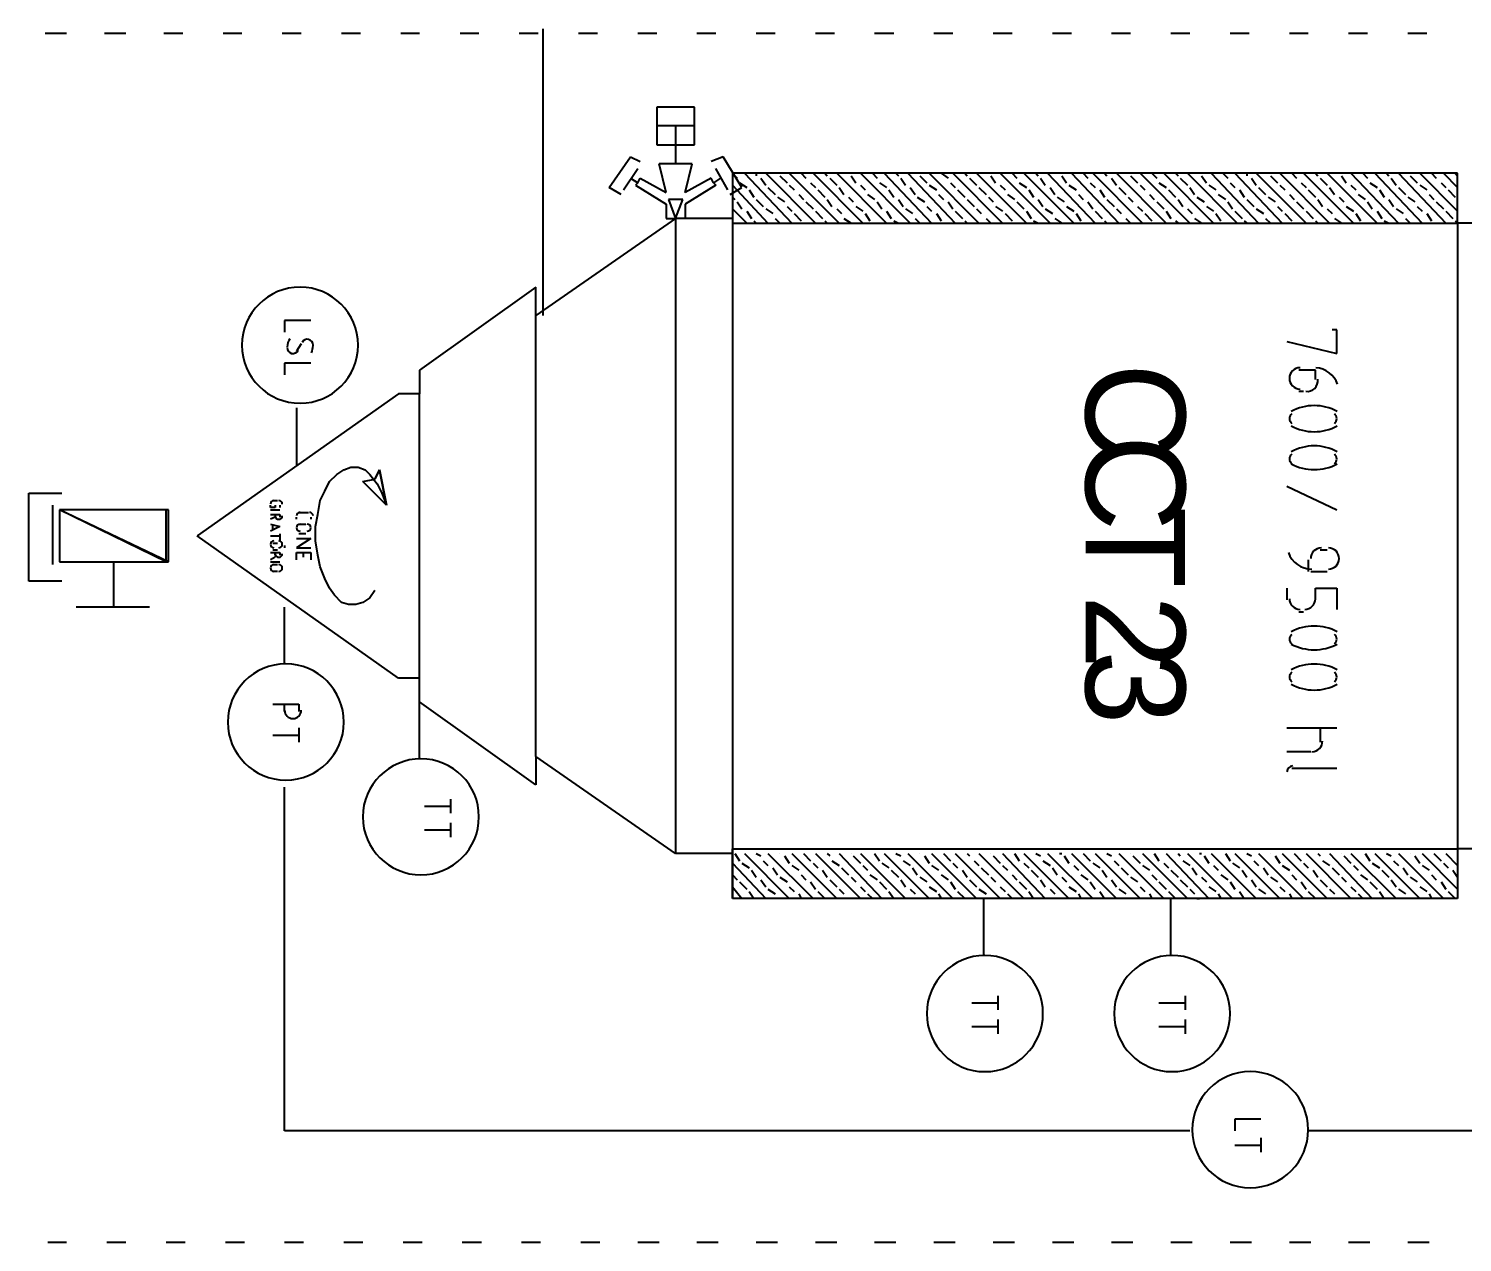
# Model space of a CAD drawing. Header units: millimetres. Extents: x 0 to 33.1, y 1.5 to 45.3.
# Drawn here: x 24.139 to 25.148, y 12.991 to 13.845 of the extents above; entities that cross this region are included whole.
import ezdxf

# ---------------------------------------------------------------- set-up
doc = ezdxf.new("R2010")
doc.units = ezdxf.units.MM
doc.header["$MEASUREMENT"] = 0
doc.layers.get('0').update_dxf_attribs({"linetype": 'CONTINUOUS'})

msp = doc.modelspace()

# ---------------------------------------------------------------- linework, layer by layer
at = {"color": 140, "linetype": 'Continuous'}
for p, q in [((24.1661, 13.8411), (24.1511, 13.8411)), ((24.2078, 13.8411), (24.1928, 13.8411)), ((24.2478, 13.8411), (24.2344, 13.8411)), ((24.2894, 13.8411), (24.2761, 13.8411)), ((24.3311, 13.8411), (24.3178, 13.8411)), ((24.3728, 13.8411), (24.3594, 13.8411)), ((24.4144, 13.8411), (24.4011, 13.8411)), ((24.4561, 13.8411), (24.4428, 13.8411)), ((24.4978, 13.8411), (24.4844, 13.8411)), ((24.5011, 13.8445), (24.5011, 13.6428)), ((24.5394, 13.8411), (24.5261, 13.8411)), ((24.5811, 13.8411), (24.5678, 13.8411)), ((24.6228, 13.8411), (24.6094, 13.8411)), ((24.6644, 13.8411), (24.6511, 13.8411)), ((24.7061, 13.8411), (24.6928, 13.8411)), ((24.7478, 13.8411), (24.7344, 13.8411)), ((24.7894, 13.8411), (24.7761, 13.8411)), ((24.8311, 13.8411), (24.8178, 13.8411)), ((24.8728, 13.8411), (24.8594, 13.8411)), ((24.9144, 13.8411), (24.9011, 13.8411)), ((24.9561, 13.8411), (24.9428, 13.8411)), ((24.9978, 13.8411), (24.9844, 13.8411)), ((25.0394, 13.8411), (25.0261, 13.8411)), ((25.0811, 13.8411), (25.0678, 13.8411)), ((25.1228, 13.8411), (25.1094, 13.8411)), ((24.6078, 13.7894), (24.5811, 13.7894)), ((24.5811, 13.7894), (24.5811, 13.7628)), ((24.6078, 13.7628), (24.6078, 13.7894)), ((24.6078, 13.7761), (24.5811, 13.7761)), ((24.5944, 13.7761), (24.5944, 13.7495)), ((24.5478, 13.7328), (24.5628, 13.7544)), ((24.5628, 13.7544), (24.5694, 13.7511)), ((24.5811, 13.7628), (24.6078, 13.7628)), ((24.6278, 13.7544), (24.6194, 13.7511)), ((24.6411, 13.7328), (24.6278, 13.7544)), ((24.5578, 13.7311), (24.5678, 13.7461)), ((24.5578, 13.7311), (24.5678, 13.7461)), ((24.6061, 13.7495), (24.5828, 13.7495)), ((24.5878, 13.7294), (24.5828, 13.7495)), ((24.6011, 13.7294), (24.6061, 13.7495)), ((24.6311, 13.7311), (24.6228, 13.7461)), ((24.5628, 13.7394), (24.5678, 13.7361)), ((24.5678, 13.7361), (24.5661, 13.7344)), ((24.5661, 13.7344), (24.5878, 13.7211)), ((24.5678, 13.7361), (24.5694, 13.7394)), ((24.5678, 13.7361), (24.5678, 13.7361)), ((24.5694, 13.7394), (24.5878, 13.7294)), ((24.6194, 13.7394), (24.6011, 13.7294)), ((24.6228, 13.7344), (24.6011, 13.7211)), ((24.6211, 13.7361), (24.6194, 13.7394)), ((24.6261, 13.7394), (24.6211, 13.7361)), ((24.6211, 13.7361), (24.6211, 13.7361)), ((24.6211, 13.7361), (24.6228, 13.7344)), ((24.6344, 13.7428), (24.6344, 13.2328)), ((25.1444, 13.7428), (24.6344, 13.7428)), ((24.6344, 13.7428), (24.6378, 13.7394)), ((24.6344, 13.7428), (24.6344, 13.7078)), ((25.1444, 13.7428), (24.6344, 13.7428)), ((24.6344, 13.7344), (24.6594, 13.7078)), ((24.6394, 13.7361), (24.6444, 13.7328)), ((24.6428, 13.7428), (24.6761, 13.7078)), ((24.6511, 13.7428), (24.6511, 13.7411)), ((24.6544, 13.7394), (24.6578, 13.7344)), ((24.6578, 13.7428), (24.6928, 13.7078)), ((24.6678, 13.7411), (24.6728, 13.7361)), ((24.6744, 13.7428), (24.7094, 13.7078)), ((24.6744, 13.7344), (24.6778, 13.7311)), ((24.6828, 13.7428), (24.6861, 13.7394)), ((24.6894, 13.7361), (24.6928, 13.7328)), ((24.6911, 13.7428), (24.7261, 13.7078)), ((24.6994, 13.7428), (24.7011, 13.7411)), ((24.7028, 13.7394), (24.7078, 13.7344)), ((24.7078, 13.7428), (24.7428, 13.7078)), ((24.7178, 13.7411), (24.7211, 13.7361)), ((24.7244, 13.7428), (24.7594, 13.7078)), ((24.7244, 13.7344), (24.7278, 13.7311)), ((24.7328, 13.7428), (24.7361, 13.7394)), ((24.7378, 13.7361), (24.7428, 13.7328)), ((24.7411, 13.7428), (24.7744, 13.7078)), ((24.7494, 13.7428), (24.7511, 13.7411)), ((24.7528, 13.7394), (24.7561, 13.7344)), ((24.7578, 13.7428), (24.7911, 13.7078)), ((24.7661, 13.7411), (24.7711, 13.7361)), ((24.7728, 13.7428), (24.8078, 13.7078)), ((24.7728, 13.7344), (24.7778, 13.7311)), ((24.7811, 13.7428), (24.7861, 13.7394)), ((24.7878, 13.7361), (24.7911, 13.7328)), ((24.7894, 13.7428), (24.8244, 13.7078)), ((24.7978, 13.7428), (24.7994, 13.7411)), ((24.8011, 13.7394), (24.8061, 13.7344)), ((24.8061, 13.7428), (24.8411, 13.7078)), ((24.8161, 13.7411), (24.8194, 13.7361)), ((24.8228, 13.7428), (24.8578, 13.7078)), ((24.8228, 13.7344), (24.8261, 13.7311)), ((24.8311, 13.7428), (24.8344, 13.7394)), ((24.8361, 13.7361), (24.8411, 13.7328)), ((24.8394, 13.7428), (24.8744, 13.7078)), ((24.8478, 13.7428), (24.8494, 13.7411)), ((24.8511, 13.7394), (24.8544, 13.7344)), ((24.8561, 13.7428), (24.8894, 13.7078)), ((24.8661, 13.7411), (24.8694, 13.7361)), ((24.8711, 13.7344), (24.8761, 13.7311)), ((24.8728, 13.7428), (24.9061, 13.7078)), ((24.8811, 13.7428), (24.8844, 13.7394)), ((24.8861, 13.7361), (24.8894, 13.7328)), ((24.8878, 13.7428), (24.9228, 13.7078)), ((24.8961, 13.7428), (24.8978, 13.7411)), ((24.9011, 13.7394), (24.9044, 13.7344)), ((24.9044, 13.7428), (24.9394, 13.7078)), ((24.9144, 13.7411), (24.9194, 13.7361)), ((24.9211, 13.7428), (24.9561, 13.7078)), ((24.9211, 13.7344), (24.9244, 13.7311)), ((24.9294, 13.7428), (24.9328, 13.7394)), ((24.9344, 13.7361), (24.9394, 13.7328)), ((24.9378, 13.7428), (24.9728, 13.7078)), ((24.9461, 13.7428), (24.9478, 13.7411)), ((24.9494, 13.7394), (24.9544, 13.7344)), ((24.9544, 13.7428), (24.9894, 13.7078)), ((24.9644, 13.7411), (24.9678, 13.7361)), ((24.9694, 13.7344), (24.9744, 13.7311)), ((24.9711, 13.7428), (25.0044, 13.7078)), ((24.9794, 13.7428), (24.9828, 13.7394)), ((24.9844, 13.7361), (24.9878, 13.7328)), ((24.9878, 13.7428), (25.0211, 13.7078)), ((24.9961, 13.7428), (24.9961, 13.7411)), ((24.9994, 13.7394), (25.0028, 13.7344)), ((25.0028, 13.7428), (25.0378, 13.7078)), ((25.0128, 13.7411), (25.0178, 13.7361)), ((25.0194, 13.7428), (25.0544, 13.7078)), ((25.0194, 13.7344), (25.0228, 13.7311)), ((25.0278, 13.7428), (25.0311, 13.7394)), ((25.0344, 13.7361), (25.0378, 13.7328)), ((25.0361, 13.7428), (25.0711, 13.7078)), ((25.0444, 13.7428), (25.0461, 13.7411)), ((25.0478, 13.7394), (25.0528, 13.7344)), ((25.0528, 13.7428), (25.0878, 13.7078)), ((25.0628, 13.7411), (25.0661, 13.7361)), ((25.0694, 13.7428), (25.1028, 13.7078)), ((25.0694, 13.7344), (25.0728, 13.7311)), ((25.0778, 13.7428), (25.0811, 13.7394)), ((25.0828, 13.7361), (25.0878, 13.7328)), ((25.0861, 13.7428), (25.1194, 13.7078)), ((25.0944, 13.7428), (25.0961, 13.7411)), ((25.0978, 13.7394), (25.1011, 13.7344)), ((25.1028, 13.7428), (25.1361, 13.7078)), ((25.1111, 13.7411), (25.1161, 13.7361)), ((25.1178, 13.7428), (25.1444, 13.7161)), ((25.1178, 13.7344), (25.1228, 13.7311)), ((25.1261, 13.7428), (25.1294, 13.7394)), ((25.1328, 13.7361), (25.1361, 13.7328)), ((25.1344, 13.7428), (25.1444, 13.7328)), ((25.1428, 13.7428), (25.1444, 13.7411)), ((25.1444, 13.7078), (25.1444, 13.7428)), ((25.1444, 13.7078), (25.1444, 13.7428)), ((24.5561, 13.7278), (24.5478, 13.7328)), ((24.5994, 13.7244), (24.5894, 13.7244)), ((24.5894, 13.7244), (24.5944, 13.7111)), ((24.5944, 13.7111), (24.5994, 13.7244)), ((24.6328, 13.7278), (24.6411, 13.7328)), ((24.6344, 13.7261), (24.6361, 13.7244)), ((24.6461, 13.7311), (24.6494, 13.7261)), ((24.6511, 13.7244), (24.6561, 13.7195)), ((24.6594, 13.7328), (24.6644, 13.7278)), ((24.6661, 13.7261), (24.6711, 13.7228)), ((24.6811, 13.7278), (24.6844, 13.7244)), ((24.6944, 13.7311), (24.6994, 13.7261)), ((24.7011, 13.7244), (24.7044, 13.7195)), ((24.7094, 13.7328), (24.7128, 13.7278)), ((24.7161, 13.7261), (24.7194, 13.7228)), ((24.7294, 13.7278), (24.7344, 13.7244)), ((24.7444, 13.7311), (24.7478, 13.7261)), ((24.7511, 13.7244), (24.7544, 13.7195)), ((24.7594, 13.7328), (24.7628, 13.7278)), ((24.7644, 13.7261), (24.7694, 13.7228)), ((24.7794, 13.7278), (24.7828, 13.7244)), ((24.7928, 13.7311), (24.7978, 13.7261)), ((24.7994, 13.7244), (24.8044, 13.7195)), ((24.8078, 13.7328), (24.8128, 13.7278)), ((24.8144, 13.7261), (24.8178, 13.7228)), ((24.8278, 13.7278), (24.8328, 13.7244)), ((24.8428, 13.7311), (24.8461, 13.7261)), ((24.8494, 13.7244), (24.8528, 13.7195)), ((24.8578, 13.7328), (24.8611, 13.7278)), ((24.8628, 13.7261), (24.8678, 13.7228)), ((24.8778, 13.7278), (24.8811, 13.7244)), ((24.8928, 13.7311), (24.8961, 13.7261)), ((24.8978, 13.7244), (24.9028, 13.7195)), ((24.9061, 13.7328), (24.9111, 13.7278)), ((24.9128, 13.7261), (24.9161, 13.7228)), ((24.9278, 13.7278), (24.9311, 13.7244)), ((24.9411, 13.7311), (24.9461, 13.7261)), ((24.9478, 13.7244), (24.9511, 13.7195)), ((24.9561, 13.7328), (24.9594, 13.7278)), ((24.9611, 13.7261), (24.9661, 13.7228)), ((24.9761, 13.7278), (24.9811, 13.7244)), ((24.9911, 13.7311), (24.9944, 13.7261)), ((24.9961, 13.7244), (25.0011, 13.7195)), ((25.0044, 13.7328), (25.0094, 13.7278)), ((25.0111, 13.7261), (25.0161, 13.7228)), ((25.0261, 13.7278), (25.0294, 13.7244)), ((25.0394, 13.7311), (25.0444, 13.7261)), ((25.0461, 13.7244), (25.0494, 13.7195)), ((25.0544, 13.7328), (25.0578, 13.7278)), ((25.0611, 13.7261), (25.0644, 13.7228)), ((25.0744, 13.7278), (25.0794, 13.7244)), ((25.0894, 13.7311), (25.0928, 13.7261)), ((25.0961, 13.7244), (25.0994, 13.7195)), ((25.1028, 13.7328), (25.1078, 13.7278)), ((25.1094, 13.7261), (25.1144, 13.7228)), ((25.1244, 13.7278), (25.1278, 13.7244)), ((25.1378, 13.7311), (25.1428, 13.7261)), ((24.5878, 13.7211), (24.5878, 13.7111)), ((24.6011, 13.7211), (24.6011, 13.7111)), ((24.6344, 13.7178), (24.6444, 13.7078)), ((24.6378, 13.7228), (24.6411, 13.7178)), ((24.6444, 13.7161), (24.6478, 13.7111)), ((24.6578, 13.7178), (24.6628, 13.7145)), ((24.6728, 13.7195), (24.6761, 13.7161)), ((24.6778, 13.7145), (24.6828, 13.7094)), ((24.6861, 13.7228), (24.6911, 13.7178)), ((24.6928, 13.7161), (24.6978, 13.7111)), ((24.7078, 13.7178), (24.7111, 13.7145)), ((24.7211, 13.7195), (24.7261, 13.7161)), ((24.7278, 13.7145), (24.7311, 13.7094)), ((24.7361, 13.7228), (24.7394, 13.7178)), ((24.7428, 13.7161), (24.7461, 13.7111)), ((24.7561, 13.7178), (24.7611, 13.7145)), ((24.7711, 13.7195), (24.7744, 13.7161)), ((24.7778, 13.7145), (24.7811, 13.7094)), ((24.7861, 13.7228), (24.7894, 13.7178)), ((24.7911, 13.7161), (24.7961, 13.7111)), ((24.8061, 13.7178), (24.8094, 13.7145)), ((24.8194, 13.7195), (24.8244, 13.7161)), ((24.8261, 13.7145), (24.8311, 13.7094)), ((24.8344, 13.7228), (24.8394, 13.7178)), ((24.8411, 13.7161), (24.8444, 13.7111)), ((24.8544, 13.7178), (24.8594, 13.7145)), ((24.8694, 13.7195), (24.8744, 13.7161)), ((24.8761, 13.7145), (24.8794, 13.7094)), ((24.8844, 13.7228), (24.8878, 13.7178)), ((24.8894, 13.7161), (24.8944, 13.7111)), ((24.9044, 13.7178), (24.9078, 13.7145)), ((24.9194, 13.7195), (24.9228, 13.7161)), ((24.9244, 13.7145), (24.9294, 13.7094)), ((24.9328, 13.7228), (24.9378, 13.7178)), ((24.9394, 13.7161), (24.9428, 13.7111)), ((24.9544, 13.7178), (24.9578, 13.7145)), ((24.9678, 13.7195), (24.9728, 13.7161)), ((24.9744, 13.7145), (24.9778, 13.7094)), ((24.9828, 13.7228), (24.9861, 13.7178)), ((24.9878, 13.7161), (24.9928, 13.7111)), ((25.0028, 13.7178), (25.0078, 13.7145)), ((25.0178, 13.7195), (25.0211, 13.7161)), ((25.0228, 13.7145), (25.0278, 13.7094)), ((25.0311, 13.7228), (25.0361, 13.7178)), ((25.0378, 13.7161), (25.0428, 13.7111)), ((25.0528, 13.7178), (25.0561, 13.7145)), ((25.0661, 13.7195), (25.0711, 13.7161)), ((25.0728, 13.7145), (25.0761, 13.7094)), ((25.0811, 13.7228), (25.0844, 13.7178)), ((25.0878, 13.7161), (25.0911, 13.7111)), ((25.1011, 13.7178), (25.1061, 13.7145)), ((25.1161, 13.7195), (25.1194, 13.7161)), ((25.1228, 13.7145), (25.1261, 13.7094)), ((25.1294, 13.7228), (25.1344, 13.7178)), ((25.1361, 13.7161), (25.1411, 13.7111)), ((24.5944, 13.7111), (24.4961, 13.6428)), ((24.5944, 13.7111), (24.4961, 13.6428)), ((24.5878, 13.7111), (24.5944, 13.7111)), ((24.6344, 13.7111), (24.5944, 13.7111)), ((24.5944, 13.7111), (24.5944, 13.2644)), ((24.6344, 13.7111), (24.5944, 13.7111)), ((24.6344, 13.7111), (24.5944, 13.7111)), ((24.6344, 13.7111), (24.5944, 13.7111)), ((24.6011, 13.7111), (24.5944, 13.7111)), ((24.6344, 13.7078), (25.1444, 13.7078)), ((24.6361, 13.7078), (24.6361, 13.7078)), ((24.6494, 13.7094), (24.6511, 13.7078)), ((24.6644, 13.7111), (24.6678, 13.7078)), ((24.6844, 13.7078), (24.6844, 13.7078)), ((24.6994, 13.7094), (24.7011, 13.7078)), ((24.7128, 13.7111), (24.7178, 13.7078)), ((24.7344, 13.7078), (24.7344, 13.7078)), ((24.7478, 13.7094), (24.7511, 13.7078)), ((24.7628, 13.7111), (24.7661, 13.7078)), ((24.7828, 13.7078), (24.7828, 13.7078)), ((24.7978, 13.7094), (24.7994, 13.7078)), ((24.8128, 13.7111), (24.8161, 13.7078)), ((24.8328, 13.7078), (24.8328, 13.7078)), ((24.8461, 13.7094), (24.8494, 13.7078)), ((24.8611, 13.7111), (24.8661, 13.7078)), ((24.8811, 13.7078), (24.8811, 13.7078)), ((24.8961, 13.7094), (24.8978, 13.7078)), ((24.9111, 13.7111), (24.9144, 13.7078)), ((24.9311, 13.7078), (24.9311, 13.7078)), ((24.9461, 13.7094), (24.9478, 13.7078)), ((24.9594, 13.7111), (24.9644, 13.7078)), ((24.9811, 13.7078), (24.9811, 13.7078)), ((24.9944, 13.7094), (24.9961, 13.7078)), ((25.0094, 13.7111), (25.0128, 13.7078)), ((25.0294, 13.7078), (25.0294, 13.7078)), ((25.0444, 13.7094), (25.0461, 13.7078)), ((25.0578, 13.7111), (25.0628, 13.7078)), ((25.0794, 13.7078), (25.0794, 13.7078)), ((25.0928, 13.7094), (25.0961, 13.7078)), ((25.1078, 13.7111), (25.1111, 13.7078)), ((25.1278, 13.7078), (25.1278, 13.7078)), ((25.1428, 13.7094), (25.1444, 13.7078)), ((25.2094, 13.7078), (25.1444, 13.7078)), ((25.1444, 13.7078), (25.1444, 13.2678)), ((24.4961, 13.6628), (24.4144, 13.6044)), ((24.4961, 13.6428), (24.4961, 13.6628)), ((24.3378, 13.6394), (24.3194, 13.6394)), ((24.3194, 13.6394), (24.3194, 13.6311)), ((24.4961, 13.3328), (24.4961, 13.6428)), ((25.0244, 13.6245), (25.0594, 13.6161)), ((25.0594, 13.6328), (25.0561, 13.6328)), ((25.0594, 13.6161), (25.0594, 13.6328)), ((24.3311, 13.6228), (24.3278, 13.6178)), ((24.3378, 13.6094), (24.3194, 13.6094)), ((24.3194, 13.6094), (24.3194, 13.6011)), ((24.4144, 13.6044), (24.4144, 13.5878)), ((25.0444, 13.6044), (25.0328, 13.6044)), ((25.0444, 13.5978), (25.0444, 13.6044)), ((24.3994, 13.5878), (24.2578, 13.4878)), ((24.4144, 13.5878), (24.3994, 13.5878)), ((24.4144, 13.3878), (24.4144, 13.5878)), ((25.0328, 13.5895), (25.0361, 13.5895)), ((24.3278, 13.5778), (24.3278, 13.5378)), ((24.3561, 13.5311), (24.3611, 13.5344)), ((24.3611, 13.5344), (24.3661, 13.5361)), ((24.3661, 13.5361), (24.3711, 13.5361)), ((24.3711, 13.5361), (24.3761, 13.5344)), ((24.3761, 13.5344), (24.3794, 13.5311)), ((24.3861, 13.5344), (24.3828, 13.5278)), ((24.3828, 13.5278), (24.3861, 13.5344)), ((24.3911, 13.5094), (24.3861, 13.5344)), ((24.3861, 13.5344), (24.3911, 13.5094)), ((24.3478, 13.5194), (24.3511, 13.5261)), ((24.3511, 13.5261), (24.3561, 13.5311)), ((24.3744, 13.5261), (24.3828, 13.5278)), ((24.3744, 13.5261), (24.3828, 13.5278)), ((24.3911, 13.5094), (24.3744, 13.5261)), ((24.3911, 13.5094), (24.3744, 13.5261)), ((24.3794, 13.5311), (24.3844, 13.5245)), ((24.3844, 13.5245), (24.3878, 13.5178)), ((25.0244, 13.5228), (25.0594, 13.5061)), ((24.1394, 13.4561), (24.1394, 13.5178)), ((24.1394, 13.5178), (24.1628, 13.5178)), ((24.1394, 13.4561), (24.1394, 13.5178)), ((24.1394, 13.5178), (24.1628, 13.5178)), ((24.1394, 13.4561), (24.1394, 13.5178)), ((24.1394, 13.5178), (24.1628, 13.5178)), ((24.1394, 13.4561), (24.1394, 13.5178)), ((24.1394, 13.5178), (24.1628, 13.5178)), ((24.1394, 13.4561), (24.1394, 13.5178)), ((24.1394, 13.5178), (24.1628, 13.5178)), ((24.3111, 13.5128), (24.3144, 13.5128)), ((24.3428, 13.5028), (24.3444, 13.5128)), ((24.3444, 13.5128), (24.3478, 13.5194)), ((24.3878, 13.5178), (24.3911, 13.5094)), ((24.1561, 13.5094), (24.1561, 13.4678)), ((24.1561, 13.5094), (24.1561, 13.4678)), ((24.1561, 13.5094), (24.1561, 13.4678)), ((24.1561, 13.5094), (24.1561, 13.4678)), ((24.1561, 13.5094), (24.1561, 13.4678)), ((24.2361, 13.5061), (24.1611, 13.5061)), ((24.1611, 13.5061), (24.1611, 13.4695)), ((24.2361, 13.4695), (24.1611, 13.5061)), ((24.2378, 13.5061), (24.1611, 13.5061)), ((24.1611, 13.5061), (24.1611, 13.4695)), ((24.2378, 13.4695), (24.1611, 13.5061)), ((24.2361, 13.4695), (24.2361, 13.5061)), ((24.2378, 13.4695), (24.2378, 13.5061)), ((24.3094, 13.5078), (24.3094, 13.5094)), ((24.3128, 13.5078), (24.3094, 13.5078)), ((24.3094, 13.5061), (24.3161, 13.5061)), ((24.3094, 13.5028), (24.3161, 13.5028)), ((24.3128, 13.5094), (24.3128, 13.5078)), ((24.3128, 13.5028), (24.3128, 13.5011)), ((24.3161, 13.5094), (24.3161, 13.5078)), ((24.3161, 13.5028), (24.3161, 13.5011)), ((24.3294, 13.5044), (24.3361, 13.5044)), ((24.3411, 13.4945), (24.3428, 13.5028)), ((24.3128, 13.5011), (24.3094, 13.4995)), ((24.3094, 13.4961), (24.3161, 13.4945)), ((24.3161, 13.4945), (24.3094, 13.4911)), ((24.3111, 13.4928), (24.3111, 13.4961)), ((24.3278, 13.4995), (24.3278, 13.5011)), ((24.3294, 13.4961), (24.3344, 13.4961)), ((24.3378, 13.5011), (24.3378, 13.4995)), ((24.3411, 13.4844), (24.3411, 13.4945)), ((24.3994, 13.3878), (24.2578, 13.4878)), ((24.3094, 13.4878), (24.3161, 13.4878)), ((24.3111, 13.4828), (24.3144, 13.4828)), ((24.3161, 13.4894), (24.3161, 13.4844)), ((24.3278, 13.4861), (24.3378, 13.4861)), ((24.3378, 13.4861), (24.3278, 13.4794)), ((24.3344, 13.4894), (24.3294, 13.4894)), ((24.3428, 13.4744), (24.3411, 13.4844)), ((24.3094, 13.4761), (24.3161, 13.4761)), ((24.3128, 13.4728), (24.3094, 13.4711)), ((24.3144, 13.4778), (24.3111, 13.4778)), ((24.3128, 13.4744), (24.3128, 13.4761)), ((24.3161, 13.4761), (24.3161, 13.4744)), ((24.3194, 13.4811), (24.3194, 13.4794)), ((24.3278, 13.4794), (24.3378, 13.4794)), ((24.3278, 13.4711), (24.3278, 13.4761)), ((24.3278, 13.4761), (24.3378, 13.4761)), ((24.3328, 13.4728), (24.3328, 13.4761)), ((24.3378, 13.4761), (24.3378, 13.4711)), ((24.3444, 13.4661), (24.3428, 13.4744)), ((25.0528, 13.4778), (25.0478, 13.4778)), ((24.1611, 13.4695), (24.2361, 13.4695)), ((24.1611, 13.4695), (24.2378, 13.4695)), ((24.1994, 13.4378), (24.1994, 13.4695)), ((24.1994, 13.4378), (24.1994, 13.4695)), ((24.3094, 13.4695), (24.3161, 13.4695)), ((24.3111, 13.4678), (24.3144, 13.4678)), ((24.3144, 13.4628), (24.3111, 13.4628)), ((24.3478, 13.4578), (24.3444, 13.4661)), ((25.0394, 13.4711), (25.0394, 13.4628)), ((25.0411, 13.4628), (25.0528, 13.4628)), ((24.1628, 13.4561), (24.1394, 13.4561)), ((24.1628, 13.4561), (24.1394, 13.4561)), ((24.1628, 13.4561), (24.1394, 13.4561)), ((24.1628, 13.4561), (24.1394, 13.4561)), ((24.1628, 13.4561), (24.1394, 13.4561)), ((24.3511, 13.4511), (24.3478, 13.4578)), ((24.3544, 13.4461), (24.3511, 13.4511)), ((24.3594, 13.4411), (24.3544, 13.4461)), ((24.3794, 13.4444), (24.3744, 13.4411)), ((24.3828, 13.4494), (24.3794, 13.4444)), ((25.0244, 13.4511), (25.0244, 13.4428)), ((25.0444, 13.4428), (25.0444, 13.4511)), ((25.0444, 13.4511), (25.0594, 13.4511)), ((25.0594, 13.4511), (25.0594, 13.4361)), ((24.2244, 13.4378), (24.1728, 13.4378)), ((24.2244, 13.4378), (24.1744, 13.4378)), ((24.2244, 13.4378), (24.1994, 13.4378)), ((24.2244, 13.4378), (24.1994, 13.4378)), ((24.3194, 13.3978), (24.3194, 13.4378)), ((24.3644, 13.4395), (24.3594, 13.4411)), ((24.3694, 13.4395), (24.3644, 13.4395)), ((24.3744, 13.4411), (24.3694, 13.4395)), ((25.0328, 13.4345), (25.0361, 13.4345)), ((24.4144, 13.3878), (24.3994, 13.3878)), ((24.4144, 13.3711), (24.4144, 13.3878)), ((24.4961, 13.3128), (24.4144, 13.3711)), ((24.4144, 13.3311), (24.4144, 13.3711)), ((24.3111, 13.3695), (24.3294, 13.3695)), ((24.3194, 13.3644), (24.3194, 13.3695)), ((24.3294, 13.3695), (24.3294, 13.3644)), ((24.3294, 13.3528), (24.3294, 13.3428)), ((25.0244, 13.3528), (25.0594, 13.3528)), ((25.0478, 13.3528), (25.0478, 13.3428)), ((24.3111, 13.3478), (24.3294, 13.3478)), ((24.4961, 13.3328), (24.4961, 13.3128)), ((24.5944, 13.2644), (24.4961, 13.3328)), ((24.5944, 13.2644), (24.4961, 13.3328)), ((25.0411, 13.3361), (25.0244, 13.3361)), ((25.0278, 13.3244), (25.0594, 13.3244)), ((24.3194, 13.0694), (24.3194, 13.3111)), ((24.4361, 13.3028), (24.4361, 13.2928)), ((24.4178, 13.2978), (24.4361, 13.2978)), ((24.4178, 13.2811), (24.4361, 13.2811)), ((24.4361, 13.2861), (24.4361, 13.2761)), ((24.6344, 13.2644), (24.5944, 13.2644)), ((24.6344, 13.2644), (24.5944, 13.2644)), ((24.6344, 13.2328), (24.6344, 13.2678)), ((24.6344, 13.2678), (25.1444, 13.2678)), ((24.6361, 13.2644), (24.6394, 13.2594)), ((24.6428, 13.2644), (24.6744, 13.2328)), ((24.6511, 13.2644), (24.6544, 13.2628)), ((24.6594, 13.2644), (24.6911, 13.2328)), ((24.6678, 13.2644), (24.6678, 13.2644)), ((24.6711, 13.2628), (24.6744, 13.2578)), ((24.6761, 13.2644), (24.7078, 13.2328)), ((24.6844, 13.2644), (24.6894, 13.2594)), ((24.6928, 13.2644), (24.7244, 13.2328)), ((24.7011, 13.2644), (24.7028, 13.2628)), ((24.7094, 13.2644), (24.7394, 13.2328)), ((24.7178, 13.2644), (24.7178, 13.2644)), ((24.7194, 13.2628), (24.7244, 13.2578)), ((24.7244, 13.2644), (24.7561, 13.2328)), ((24.7344, 13.2644), (24.7378, 13.2594)), ((24.7411, 13.2644), (24.7728, 13.2328)), ((24.7494, 13.2644), (24.7528, 13.2628)), ((24.7578, 13.2644), (24.7894, 13.2328)), ((24.7661, 13.2644), (24.7661, 13.2644)), ((24.7694, 13.2628), (24.7728, 13.2578)), ((24.7744, 13.2644), (24.8061, 13.2328)), ((24.7828, 13.2644), (24.7878, 13.2594)), ((24.7911, 13.2644), (24.8228, 13.2328)), ((24.7994, 13.2644), (24.8011, 13.2628)), ((24.8078, 13.2644), (24.8394, 13.2328)), ((24.8161, 13.2644), (24.8161, 13.2644)), ((24.8178, 13.2628), (24.8228, 13.2578)), ((24.8244, 13.2644), (24.8544, 13.2328)), ((24.8328, 13.2644), (24.8361, 13.2594)), ((24.8394, 13.2644), (24.8711, 13.2328)), ((24.8478, 13.2644), (24.8511, 13.2628)), ((24.8561, 13.2644), (24.8878, 13.2328)), ((24.8644, 13.2644), (24.8661, 13.2644)), ((24.8678, 13.2628), (24.8711, 13.2578)), ((24.8728, 13.2644), (24.9044, 13.2328)), ((24.8811, 13.2644), (24.8861, 13.2594)), ((24.8894, 13.2644), (24.9211, 13.2328)), ((24.8978, 13.2644), (24.9011, 13.2628)), ((24.9061, 13.2644), (24.9378, 13.2328)), ((24.9144, 13.2644), (24.9144, 13.2644)), ((24.9161, 13.2628), (24.9211, 13.2578)), ((24.9228, 13.2644), (24.9544, 13.2328)), ((24.9311, 13.2644), (24.9344, 13.2594)), ((24.9394, 13.2644), (24.9694, 13.2328)), ((24.9478, 13.2644), (24.9494, 13.2628)), ((24.9544, 13.2644), (24.9861, 13.2328)), ((24.9628, 13.2644), (24.9644, 13.2644)), ((24.9661, 13.2628), (24.9694, 13.2578)), ((24.9711, 13.2644), (25.0028, 13.2328)), ((24.9811, 13.2644), (24.9844, 13.2594)), ((24.9878, 13.2644), (25.0194, 13.2328)), ((24.9961, 13.2644), (24.9994, 13.2628)), ((25.0044, 13.2644), (25.0361, 13.2328)), ((25.0128, 13.2644), (25.0128, 13.2644)), ((25.0161, 13.2628), (25.0194, 13.2578)), ((25.0211, 13.2644), (25.0528, 13.2328)), ((25.0294, 13.2644), (25.0344, 13.2594)), ((25.0378, 13.2644), (25.0694, 13.2328)), ((25.0461, 13.2644), (25.0478, 13.2628)), ((25.0544, 13.2644), (25.0844, 13.2328)), ((25.0628, 13.2644), (25.0628, 13.2644)), ((25.0644, 13.2628), (25.0694, 13.2578)), ((25.0694, 13.2644), (25.1011, 13.2328)), ((25.0794, 13.2644), (25.0828, 13.2594)), ((25.0861, 13.2644), (25.1178, 13.2328)), ((25.0944, 13.2644), (25.0978, 13.2628)), ((25.1028, 13.2644), (25.1344, 13.2328)), ((25.1111, 13.2644), (25.1111, 13.2644)), ((25.1144, 13.2628), (25.1178, 13.2578)), ((25.1194, 13.2644), (25.1444, 13.2394)), ((25.1278, 13.2644), (25.1328, 13.2594)), ((25.1361, 13.2644), (25.1444, 13.2561)), ((25.2094, 13.2678), (25.1444, 13.2678)), ((25.1444, 13.2678), (25.1444, 13.2328)), ((25.1444, 13.2678), (25.1444, 13.2328)), ((25.1444, 13.2644), (25.1444, 13.2644)), ((24.6344, 13.2578), (24.6578, 13.2328)), ((24.6411, 13.2578), (24.6461, 13.2544)), ((24.6478, 13.2528), (24.6511, 13.2478)), ((24.6561, 13.2594), (24.6594, 13.2561)), ((24.6628, 13.2544), (24.6661, 13.2495)), ((24.6761, 13.2561), (24.6811, 13.2528)), ((24.6911, 13.2578), (24.6944, 13.2544)), ((24.6978, 13.2528), (24.7011, 13.2478)), ((24.7044, 13.2594), (24.7094, 13.2561)), ((24.7111, 13.2544), (24.7161, 13.2495)), ((24.7261, 13.2561), (24.7294, 13.2528)), ((24.7394, 13.2578), (24.7444, 13.2544)), ((24.7461, 13.2528), (24.7511, 13.2478)), ((24.7544, 13.2594), (24.7594, 13.2561)), ((24.7611, 13.2544), (24.7644, 13.2495)), ((24.7744, 13.2561), (24.7794, 13.2528)), ((24.7894, 13.2578), (24.7928, 13.2544)), ((24.7961, 13.2528), (24.7994, 13.2478)), ((24.8044, 13.2594), (24.8078, 13.2561)), ((24.8094, 13.2544), (24.8144, 13.2495)), ((24.8244, 13.2561), (24.8278, 13.2528)), ((24.8394, 13.2578), (24.8428, 13.2544)), ((24.8444, 13.2528), (24.8494, 13.2478)), ((24.8528, 13.2594), (24.8578, 13.2561)), ((24.8594, 13.2544), (24.8628, 13.2495)), ((24.8744, 13.2561), (24.8778, 13.2528)), ((24.8878, 13.2578), (24.8928, 13.2544)), ((24.8944, 13.2528), (24.8978, 13.2478)), ((24.9028, 13.2594), (24.9061, 13.2561)), ((24.9078, 13.2544), (24.9128, 13.2495)), ((24.9228, 13.2561), (24.9278, 13.2528)), ((24.9378, 13.2578), (24.9411, 13.2544)), ((24.9428, 13.2528), (24.9478, 13.2478)), ((24.9511, 13.2594), (24.9561, 13.2561)), ((24.9578, 13.2544), (24.9611, 13.2495)), ((24.9728, 13.2561), (24.9761, 13.2528)), ((24.9861, 13.2578), (24.9911, 13.2544)), ((24.9928, 13.2528), (24.9961, 13.2478)), ((25.0011, 13.2594), (25.0044, 13.2561)), ((25.0078, 13.2544), (25.0111, 13.2495)), ((25.0211, 13.2561), (25.0261, 13.2528)), ((25.0361, 13.2578), (25.0394, 13.2544)), ((25.0428, 13.2528), (25.0461, 13.2478)), ((25.0494, 13.2594), (25.0544, 13.2561)), ((25.0561, 13.2544), (25.0611, 13.2495)), ((25.0711, 13.2561), (25.0744, 13.2528)), ((25.0844, 13.2578), (25.0894, 13.2544)), ((25.0911, 13.2528), (25.0961, 13.2478)), ((25.0994, 13.2594), (25.1028, 13.2561)), ((25.1061, 13.2544), (25.1094, 13.2495)), ((25.1194, 13.2561), (25.1244, 13.2528)), ((25.1344, 13.2578), (25.1378, 13.2544)), ((25.1411, 13.2528), (25.1444, 13.2478)), ((24.6344, 13.2495), (24.6378, 13.2461)), ((24.6344, 13.2411), (24.6411, 13.2328)), ((24.6394, 13.2445), (24.6444, 13.2394)), ((24.6544, 13.2461), (24.6578, 13.2411)), ((24.6678, 13.2478), (24.6728, 13.2445)), ((24.6744, 13.2411), (24.6778, 13.2378)), ((24.6828, 13.2495), (24.6861, 13.2461)), ((24.6894, 13.2445), (24.6928, 13.2394)), ((24.7028, 13.2461), (24.7078, 13.2411)), ((24.7178, 13.2478), (24.7211, 13.2445)), ((24.7244, 13.2411), (24.7278, 13.2378)), ((24.7311, 13.2495), (24.7361, 13.2461)), ((24.7378, 13.2445), (24.7428, 13.2394)), ((24.7528, 13.2461), (24.7561, 13.2411)), ((24.7661, 13.2478), (24.7711, 13.2445)), ((24.7728, 13.2411), (24.7778, 13.2378)), ((24.7811, 13.2495), (24.7861, 13.2461)), ((24.7878, 13.2445), (24.7911, 13.2394)), ((24.8011, 13.2461), (24.8061, 13.2411)), ((24.8161, 13.2478), (24.8194, 13.2445)), ((24.8228, 13.2411), (24.8261, 13.2378)), ((24.8311, 13.2495), (24.8344, 13.2461)), ((24.8361, 13.2445), (24.8411, 13.2394)), ((24.8511, 13.2461), (24.8544, 13.2411)), ((24.8661, 13.2478), (24.8694, 13.2445)), ((24.8711, 13.2411), (24.8761, 13.2378)), ((24.8794, 13.2495), (24.8844, 13.2461)), ((24.8861, 13.2445), (24.8894, 13.2394)), ((24.9011, 13.2461), (24.9044, 13.2411)), ((24.9144, 13.2478), (24.9194, 13.2445)), ((24.9211, 13.2411), (24.9244, 13.2378)), ((24.9294, 13.2495), (24.9328, 13.2461)), ((24.9344, 13.2445), (24.9394, 13.2394)), ((24.9494, 13.2461), (24.9544, 13.2411)), ((24.9644, 13.2478), (24.9678, 13.2445)), ((24.9694, 13.2411), (24.9744, 13.2378)), ((24.9778, 13.2495), (24.9828, 13.2461)), ((24.9844, 13.2445), (24.9878, 13.2394)), ((24.9994, 13.2461), (25.0028, 13.2411)), ((25.0128, 13.2478), (25.0178, 13.2445)), ((25.0194, 13.2411), (25.0228, 13.2378)), ((25.0278, 13.2495), (25.0311, 13.2461)), ((25.0344, 13.2445), (25.0378, 13.2394)), ((25.0478, 13.2461), (25.0528, 13.2411)), ((25.0628, 13.2478), (25.0661, 13.2445)), ((25.0694, 13.2411), (25.0728, 13.2378)), ((25.0761, 13.2495), (25.0811, 13.2461)), ((25.0828, 13.2445), (25.0878, 13.2394)), ((25.0978, 13.2461), (25.1011, 13.2411)), ((25.1111, 13.2478), (25.1161, 13.2445)), ((25.1178, 13.2411), (25.1228, 13.2378)), ((25.1261, 13.2495), (25.1294, 13.2461)), ((25.1328, 13.2445), (25.1361, 13.2394)), ((25.1444, 13.2328), (24.6344, 13.2328)), ((25.1444, 13.2328), (24.6344, 13.2328)), ((24.6461, 13.2378), (24.6494, 13.2328)), ((24.6594, 13.2394), (24.6644, 13.2361)), ((24.6661, 13.2328), (24.6661, 13.2328)), ((24.6811, 13.2361), (24.6828, 13.2328)), ((24.6944, 13.2378), (24.6994, 13.2328)), ((24.7094, 13.2394), (24.7128, 13.2361)), ((24.7161, 13.2328), (24.7161, 13.2328)), ((24.7294, 13.2361), (24.7328, 13.2328)), ((24.7444, 13.2378), (24.7478, 13.2328)), ((24.7594, 13.2394), (24.7628, 13.2361)), ((24.7644, 13.2328), (24.7644, 13.2328)), ((24.7794, 13.2361), (24.7811, 13.2328)), ((24.7928, 13.2378), (24.7978, 13.2328)), ((24.8078, 13.2394), (24.8128, 13.2361)), ((24.8111, 13.1928), (24.8111, 13.2328)), ((24.8144, 13.2328), (24.8144, 13.2328)), ((24.8278, 13.2361), (24.8311, 13.2328)), ((24.8428, 13.2378), (24.8461, 13.2328)), ((24.8578, 13.2394), (24.8611, 13.2361)), ((24.8628, 13.2328), (24.8628, 13.2328)), ((24.8778, 13.2361), (24.8794, 13.2328)), ((24.8928, 13.2378), (24.8961, 13.2328)), ((24.9061, 13.2394), (24.9111, 13.2361)), ((24.9128, 13.2328), (24.9128, 13.2328)), ((24.9278, 13.2361), (24.9294, 13.2328)), ((24.9411, 13.2378), (24.9461, 13.2328)), ((24.9428, 13.1928), (24.9428, 13.2328)), ((24.9561, 13.2394), (24.9594, 13.2361)), ((24.9611, 13.2328), (24.9628, 13.2328)), ((24.9761, 13.2361), (24.9778, 13.2328)), ((24.9911, 13.2378), (24.9944, 13.2328)), ((25.0044, 13.2394), (25.0094, 13.2361)), ((25.0111, 13.2328), (25.0111, 13.2328)), ((25.0261, 13.2361), (25.0278, 13.2328)), ((25.0394, 13.2378), (25.0444, 13.2328)), ((25.0544, 13.2394), (25.0578, 13.2361)), ((25.0611, 13.2328), (25.0611, 13.2328)), ((25.0744, 13.2361), (25.0778, 13.2328)), ((25.0894, 13.2378), (25.0928, 13.2328)), ((25.1028, 13.2394), (25.1078, 13.2361)), ((25.1094, 13.2328), (25.1094, 13.2328)), ((25.1244, 13.2361), (25.1261, 13.2328)), ((25.1378, 13.2378), (25.1428, 13.2328)), ((24.8028, 13.1594), (24.8211, 13.1594)), ((24.8211, 13.1644), (24.8211, 13.1545)), ((24.9344, 13.1594), (24.9528, 13.1594)), ((24.9528, 13.1644), (24.9528, 13.1545)), ((24.8028, 13.1428), (24.8211, 13.1428)), ((24.8211, 13.1478), (24.8211, 13.1378)), ((24.9344, 13.1428), (24.9528, 13.1428)), ((24.9528, 13.1478), (24.9528, 13.1378)), ((24.9561, 13.0694), (24.3194, 13.0694)), ((25.0061, 13.0778), (24.9878, 13.0778)), ((24.9878, 13.0778), (24.9878, 13.0694)), ((25.6744, 13.0694), (25.0394, 13.0694)), ((24.9878, 13.0595), (25.0061, 13.0595)), ((25.0061, 13.0645), (25.0061, 13.0545)), ((24.1528, 12.9911), (24.1661, 12.9911)), ((24.1944, 12.9911), (24.2078, 12.9911)), ((24.2361, 12.9911), (24.2494, 12.9911)), ((24.2778, 12.9911), (24.2911, 12.9911)), ((24.3194, 12.9911), (24.3328, 12.9911)), ((24.3611, 12.9911), (24.3744, 12.9911)), ((24.4028, 12.9911), (24.4161, 12.9911)), ((24.4444, 12.9911), (24.4578, 12.9911)), ((24.4861, 12.9911), (24.4994, 12.9911)), ((24.5278, 12.9911), (24.5411, 12.9911)), ((24.5678, 12.9911), (24.5828, 12.9911)), ((24.6094, 12.9911), (24.6244, 12.9911)), ((24.6511, 12.9911), (24.6661, 12.9911)), ((24.6928, 12.9911), (24.7078, 12.9911)), ((24.7344, 12.9911), (24.7494, 12.9911)), ((24.7761, 12.9911), (24.7911, 12.9911)), ((24.8178, 12.9911), (24.8328, 12.9911)), ((24.8594, 12.9911), (24.8744, 12.9911)), ((24.9011, 12.9911), (24.9161, 12.9911)), ((24.9428, 12.9911), (24.9578, 12.9911)), ((24.9844, 12.9911), (24.9994, 12.9911)), ((25.0261, 12.9911), (25.0411, 12.9911)), ((25.0678, 12.9911), (25.0828, 12.9911)), ((25.1094, 12.9911), (25.1244, 12.9911))]:
    msp.add_line(p, q, dxfattribs=at)
for points in [[(24.3303, 13.6628), (24.3078, 13.6628), (24.2894, 13.6445), (24.2894, 13.622)], [(24.3711, 13.622), (24.3711, 13.6445), (24.3528, 13.6628), (24.3303, 13.6628)], [(24.3231, 13.6265), (24.3219, 13.6248), (24.3213, 13.6228), (24.3211, 13.6208)], [(24.3362, 13.626), (24.3344, 13.6265), (24.3325, 13.6255), (24.3317, 13.6239)], [(24.3394, 13.622), (24.3394, 13.6239), (24.3381, 13.6255), (24.3362, 13.626)], [(24.2894, 13.622), (24.2894, 13.5994), (24.3078, 13.5811), (24.3303, 13.5811)], [(24.3211, 13.6203), (24.3211, 13.6184), (24.3224, 13.6167), (24.3243, 13.6162)], [(24.3243, 13.6162), (24.3261, 13.6158), (24.3282, 13.6166), (24.329, 13.6184)], [(24.3303, 13.5811), (24.3528, 13.5811), (24.3711, 13.5994), (24.3711, 13.622)], [(24.3383, 13.6165), (24.339, 13.6182), (24.3394, 13.6199), (24.3394, 13.6217)], [(25.0336, 13.6061), (25.0294, 13.6061), (25.0261, 13.6028), (25.0261, 13.5986)], [(25.06, 13.5946), (25.0578, 13.6011), (25.0517, 13.6056), (25.0447, 13.6061)], [(25.0261, 13.5986), (25.0261, 13.5945), (25.0294, 13.5911), (25.0336, 13.5911)], [(25.0439, 13.5916), (25.0456, 13.5933), (25.0464, 13.5957), (25.0461, 13.598)], [(25.0376, 13.5895), (25.04, 13.5892), (25.0422, 13.59), (25.0439, 13.5916)], [(25.0278, 13.5736), (25.0268, 13.5729), (25.0261, 13.5716), (25.0261, 13.5703)], [(25.0597, 13.5754), (25.0497, 13.5808), (25.0375, 13.5808), (25.0274, 13.5754)], [(25.0594, 13.5703), (25.0594, 13.5716), (25.0587, 13.5729), (25.0578, 13.5736)], [(25.0261, 13.5703), (25.0261, 13.569), (25.0268, 13.5677), (25.0278, 13.5669)], [(25.0274, 13.5652), (25.0375, 13.5597), (25.0497, 13.5597), (25.0597, 13.5652)], [(25.0578, 13.5669), (25.0587, 13.5677), (25.0594, 13.569), (25.0594, 13.5703)], [(25.0597, 13.547), (25.0497, 13.5525), (25.0375, 13.5525), (25.0274, 13.547)], [(25.0278, 13.5453), (25.0268, 13.5445), (25.0261, 13.5432), (25.0261, 13.5419)], [(25.0594, 13.5419), (25.0594, 13.5432), (25.0587, 13.5445), (25.0578, 13.5453)], [(25.0261, 13.5419), (25.0261, 13.5406), (25.0268, 13.5394), (25.0278, 13.5386)], [(25.0274, 13.5385), (25.0375, 13.5331), (25.0497, 13.5331), (25.0597, 13.5385)], [(25.0578, 13.5386), (25.0587, 13.5394), (25.0594, 13.5406), (25.0594, 13.5419)], [(24.3119, 13.5128), (24.3106, 13.5128), (24.3094, 13.5117), (24.3094, 13.5102)], [(24.3178, 13.5102), (24.3178, 13.5117), (24.3167, 13.5128), (24.3153, 13.5128)], [(24.3128, 13.502), (24.3128, 13.5005), (24.3139, 13.4995), (24.3153, 13.4995)], [(24.3153, 13.4995), (24.3167, 13.4995), (24.3178, 13.5005), (24.3178, 13.502)], [(24.3303, 13.5044), (24.3289, 13.5044), (24.3278, 13.5033), (24.3278, 13.502)], [(24.3394, 13.502), (24.3394, 13.5033), (24.3383, 13.5044), (24.3369, 13.5044)], [(24.3303, 13.4961), (24.3289, 13.4961), (24.3278, 13.495), (24.3278, 13.4936)], [(24.3278, 13.4936), (24.3278, 13.4922), (24.3289, 13.4911), (24.3303, 13.4911)], [(24.3378, 13.4936), (24.3378, 13.495), (24.3367, 13.4961), (24.3353, 13.4961)], [(24.3353, 13.4911), (24.3367, 13.4911), (24.3378, 13.4922), (24.3378, 13.4936)], [(24.3119, 13.4844), (24.3106, 13.4844), (24.3094, 13.4833), (24.3094, 13.4819)], [(24.3094, 13.4819), (24.3094, 13.4806), (24.3106, 13.4794), (24.3119, 13.4794)], [(24.3178, 13.4819), (24.3178, 13.4833), (24.3167, 13.4844), (24.3153, 13.4844)], [(24.3153, 13.4794), (24.3167, 13.4794), (24.3178, 13.4806), (24.3178, 13.4819)], [(24.3128, 13.4753), (24.3128, 13.4739), (24.3139, 13.4728), (24.3153, 13.4728)], [(24.3153, 13.4728), (24.3167, 13.4728), (24.3178, 13.4739), (24.3178, 13.4753)], [(25.0254, 13.4762), (25.0278, 13.4692), (25.0344, 13.4645), (25.0419, 13.4645)], [(25.0486, 13.4794), (25.0444, 13.4794), (25.0411, 13.4761), (25.0411, 13.4719)], [(25.0611, 13.4719), (25.0611, 13.4761), (25.0578, 13.4794), (25.0536, 13.4794)], [(25.0536, 13.4645), (25.0578, 13.4645), (25.0611, 13.4678), (25.0611, 13.4719)], [(24.3119, 13.4678), (24.3106, 13.4678), (24.3094, 13.4666), (24.3094, 13.4653)], [(24.3094, 13.4653), (24.3094, 13.4639), (24.3106, 13.4628), (24.3119, 13.4628)], [(24.3178, 13.4653), (24.3178, 13.4666), (24.3167, 13.4678), (24.3153, 13.4678)], [(24.3153, 13.4628), (24.3167, 13.4628), (24.3178, 13.4639), (24.3178, 13.4653)], [(25.0261, 13.4436), (25.0261, 13.4395), (25.0294, 13.4361), (25.0336, 13.4361)], [(25.0369, 13.4361), (25.0411, 13.4361), (25.0444, 13.4395), (25.0444, 13.4436)], [(25.0597, 13.4204), (25.0497, 13.4258), (25.0375, 13.4258), (25.0274, 13.4204)], [(25.0278, 13.4186), (25.0268, 13.4179), (25.0261, 13.4166), (25.0261, 13.4153)], [(25.0261, 13.4153), (25.0261, 13.414), (25.0268, 13.4127), (25.0278, 13.4119)], [(25.0274, 13.4118), (25.0375, 13.4064), (25.0497, 13.4064), (25.0597, 13.4118)], [(25.0594, 13.4153), (25.0594, 13.4166), (25.0587, 13.4179), (25.0578, 13.4186)], [(25.0578, 13.4119), (25.0587, 13.4127), (25.0594, 13.414), (25.0594, 13.4153)], [(24.3203, 13.3978), (24.2978, 13.3978), (24.2794, 13.3795), (24.2794, 13.3569)], [(24.3611, 13.3569), (24.3611, 13.3795), (24.3428, 13.3978), (24.3203, 13.3978)], [(25.0278, 13.392), (25.0268, 13.3912), (25.0261, 13.3899), (25.0261, 13.3886)], [(25.0597, 13.3937), (25.0497, 13.3991), (25.0375, 13.3991), (25.0274, 13.3937)], [(25.0594, 13.3886), (25.0594, 13.3899), (25.0587, 13.3912), (25.0578, 13.392)], [(25.0261, 13.3886), (25.0261, 13.3873), (25.0268, 13.3861), (25.0278, 13.3852)], [(25.0274, 13.3835), (25.0375, 13.3781), (25.0497, 13.3781), (25.0597, 13.3835)], [(25.0578, 13.3852), (25.0587, 13.3861), (25.0594, 13.3873), (25.0594, 13.3886)], [(24.3194, 13.3652), (24.3194, 13.362), (24.3221, 13.3594), (24.3253, 13.3594)], [(24.3253, 13.3594), (24.3286, 13.3595), (24.3311, 13.3621), (24.3311, 13.3653)], [(24.2794, 13.3569), (24.2794, 13.3344), (24.2978, 13.3161), (24.3203, 13.3161)], [(24.3203, 13.3161), (24.3428, 13.3161), (24.3611, 13.3344), (24.3611, 13.3569)], [(25.0419, 13.3361), (25.0461, 13.3361), (25.0494, 13.3395), (25.0494, 13.3436)], [(24.4153, 13.3311), (24.3928, 13.3311), (24.3744, 13.3128), (24.3744, 13.2903)], [(24.4561, 13.2903), (24.4561, 13.3128), (24.4378, 13.3311), (24.4153, 13.3311)], [(25.0286, 13.3261), (25.0263, 13.3261), (25.0244, 13.3242), (25.0244, 13.3219)], [(24.3744, 13.2903), (24.3744, 13.2677), (24.3928, 13.2495), (24.4153, 13.2495)], [(24.4153, 13.2495), (24.4378, 13.2495), (24.4561, 13.2677), (24.4561, 13.2903)], [(24.8119, 13.1928), (24.7894, 13.1928), (24.7711, 13.1745), (24.7711, 13.152)], [(24.8528, 13.152), (24.8528, 13.1745), (24.8344, 13.1928), (24.8119, 13.1928)], [(24.9436, 13.1928), (24.9211, 13.1928), (24.9028, 13.1745), (24.9028, 13.152)], [(24.9844, 13.152), (24.9844, 13.1745), (24.9661, 13.1928), (24.9436, 13.1928)], [(24.7711, 13.152), (24.7711, 13.1294), (24.7894, 13.1111), (24.8119, 13.1111)], [(24.8119, 13.1111), (24.8344, 13.1111), (24.8528, 13.1294), (24.8528, 13.152)], [(24.9028, 13.152), (24.9028, 13.1294), (24.9211, 13.1111), (24.9436, 13.1111)], [(24.9436, 13.1111), (24.9661, 13.1111), (24.9844, 13.1294), (24.9844, 13.152)], [(24.9986, 13.1111), (24.9761, 13.1111), (24.9578, 13.0928), (24.9578, 13.0703)], [(25.0394, 13.0703), (25.0394, 13.0928), (25.0211, 13.1111), (24.9986, 13.1111)], [(24.9578, 13.0703), (24.9578, 13.0477), (24.9761, 13.0295), (24.9986, 13.0295)], [(24.9986, 13.0295), (25.0211, 13.0295), (25.0394, 13.0477), (25.0394, 13.0703)]]:
    msp.add_open_spline(points, degree=3, dxfattribs=at)

# ---------------------------------------------------------------- texts
at = {"color": 140}
for s, p in [('C', (24.8828, 13.6094)), ('C', (24.8828, 13.5589)), ('T', (24.8828, 13.5084)), ('2', (24.8828, 13.4463)), ('3', (24.8828, 13.4073))]:
    msp.add_text(s, height=0.07, rotation=270, dxfattribs=at).set_placement(p)

doc.saveas('drawing.dxf')
